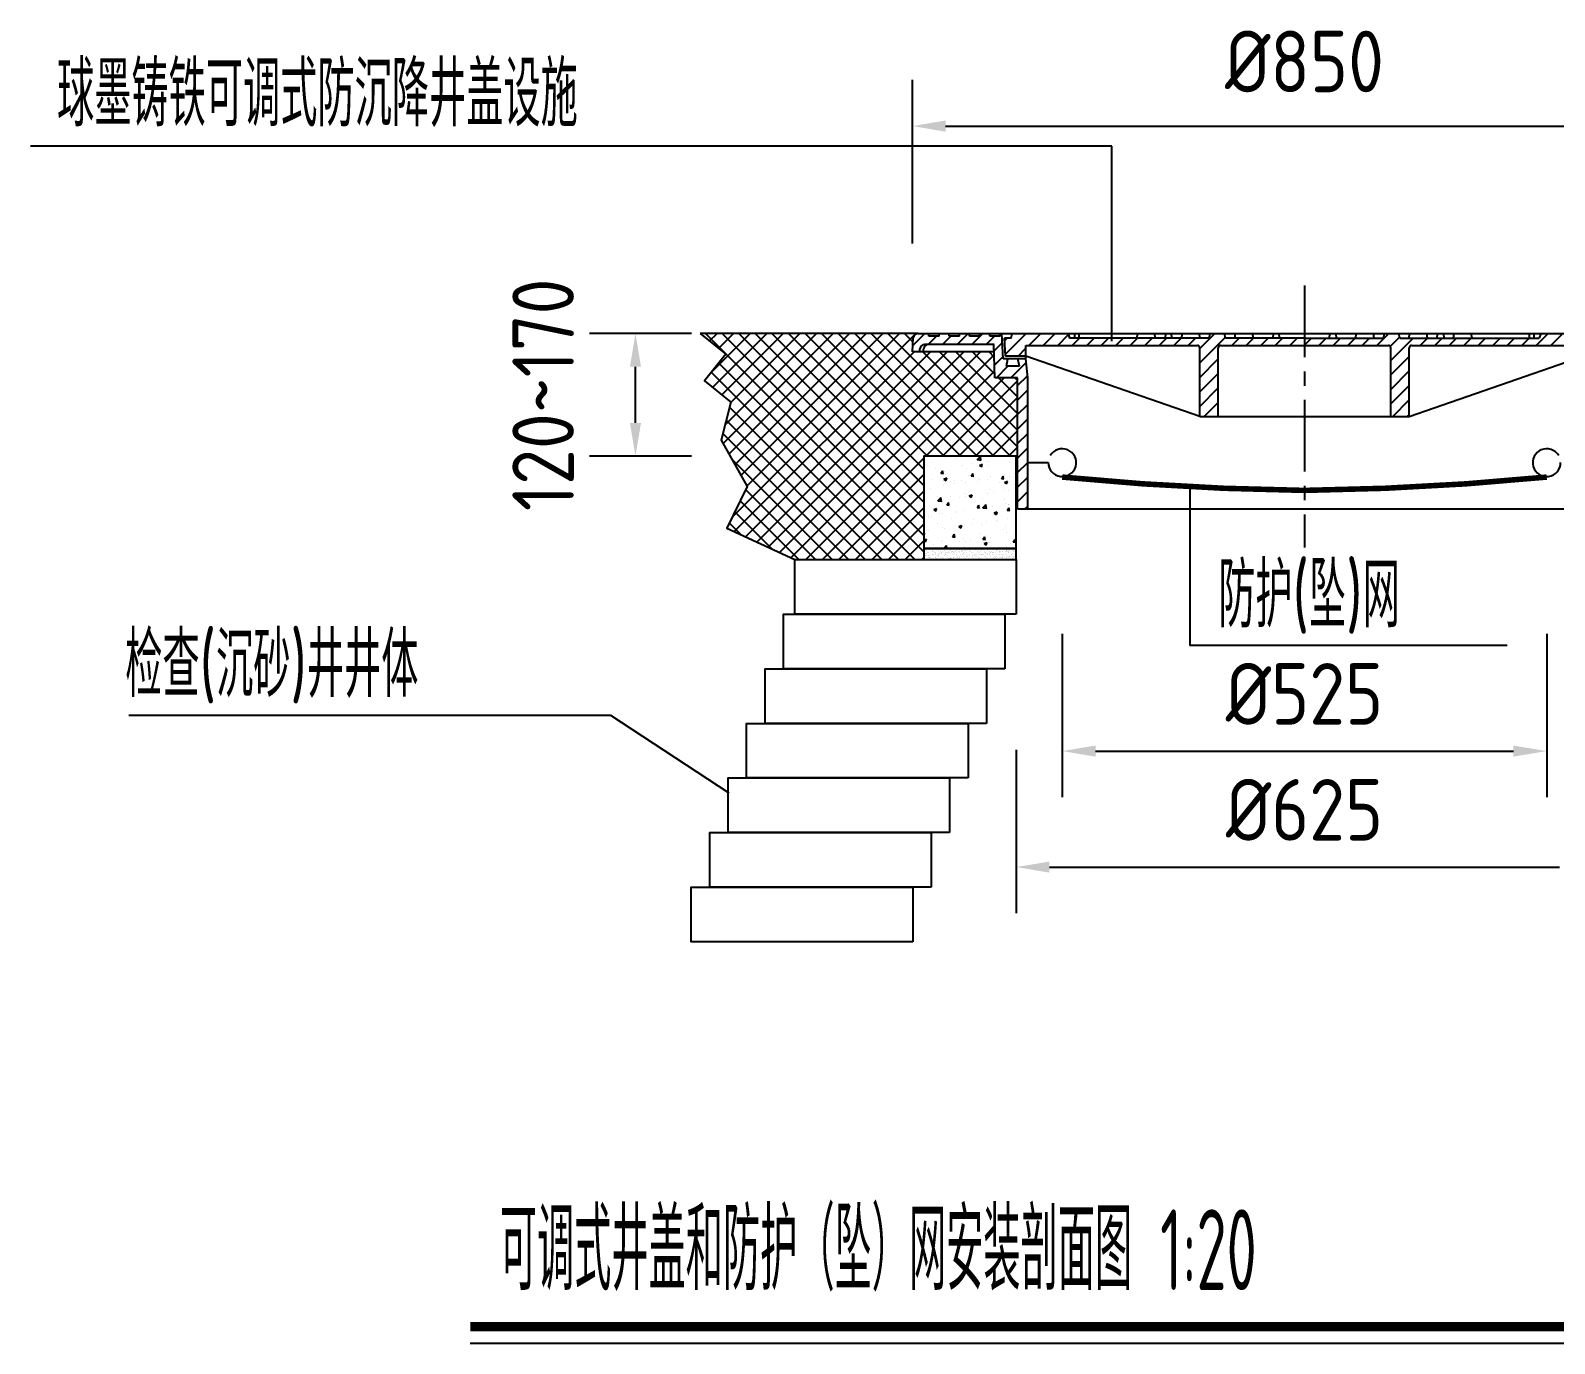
# Model space of a CAD drawing. Header units: millimetres. Extents: x 53009415 to 54059915, y 20499171 to 20796171.
# Drawn here: x 53460144 to 53497863, y 20616428 to 20648910 of the extents above; entities that cross this region are included whole.
import ezdxf

# ---------------------------------------------------------------- set-up
doc = ezdxf.new("R2010")
doc.units = ezdxf.units.MM
doc.header["$LTSCALE"] = 1000
doc.linetypes.add('CENTER', pattern=[2, 1.25, -0.25, 0.25, -0.25])
for name, color, linetype in [('0000-填充', 187, 'Continuous'), ('0000-绘图辅助线', 8, 'CENTER'), ('0000-部件-井体部分', 7, 'Continuous'), ('0000-部件-井盖设施', 2, 'Continuous'), ('0000-部件名称', 7, 'Continuous'), ('0000-部件字体标注', 3, 'Continuous'), ('0000-部件线性标注', 2, 'Continuous'), ('0000-防护网部分', 44, 'Continuous'), ('0000-阴影', 8, 'Continuous'), ('000ZSL-小树', 84, 'Continuous'), ('TWT_TEXT', 7, 'Continuous')]:
    doc.layers.add(name, color=color, linetype=linetype)
doc.styles.add('_TWT_DIM', font='gbenor', dxfattribs={"bigfont": 'gbcbig'})

# ---------------------------------------------------------------- blocks, each defined once
blk = doc.blocks.new('*X85')
at = {"layer": '0000-阴影'}
for p, q in [((96767.94, 21766.37), (96769.22, 21767.65)), ((96768.35, 21758.92), (96779.58, 21770.15)), ((96780.94, 21763.65), (96787.44, 21770.15)), ((96788.79, 21763.65), (96795.29, 21770.15)), ((96796.65, 21763.65), (96802.54, 21769.54)), ((96804.51, 21763.65), (96808.51, 21767.65)), ((96812.37, 21763.65), (96816.37, 21767.65)), ((96820.23, 21763.65), (96824.23, 21767.65)), ((96828.08, 21763.65), (96832.08, 21767.65)), ((96835.94, 21763.65), (96839.94, 21767.65)), ((96843.8, 21763.65), (96847.8, 21767.65)), ((96851.66, 21763.65), (96855.66, 21767.65)), ((96859.51, 21763.65), (96863.51, 21767.65)), ((96867.37, 21763.65), (96871.37, 21767.65)), ((96873.62, 21762.05), (96881.73, 21770.15)), ((96873.62, 21754.19), (96887.46, 21768.03)), ((96890.95, 21763.65), (96894.95, 21767.65)), ((96898.8, 21763.65), (96902.8, 21767.65)), ((96906.66, 21763.65), (96910.66, 21767.65)), ((96914.52, 21763.65), (96918.52, 21767.65)), ((96922.38, 21763.65), (96926.38, 21767.65)), ((96930.23, 21763.65), (96930.37, 21763.79)), ((96775.19, 21757.9), (96779.37, 21762.09)), ((96873.62, 21746.33), (96883.62, 21756.33)), ((96873.62, 21738.47), (96883.62, 21748.47)), ((96873.62, 21730.62), (96883.62, 21740.62)), ((96876.02, 21725.15), (96883.62, 21732.76))]:
    blk.add_line(p, q, dxfattribs=at)
blk = doc.blocks.new('*X86')
at = {"layer": '0000-阴影'}
for p, q in [((96930.37, 21763.79), (96934.23, 21767.65)), ((96938.09, 21763.65), (96942.09, 21767.65)), ((96945.95, 21763.65), (96949.95, 21767.65)), ((96953.81, 21763.65), (96957.81, 21767.65)), ((96961.66, 21763.65), (96965.66, 21767.65)), ((96969.52, 21763.65), (96976.02, 21770.15)), ((96976.87, 21763.15), (96981.86, 21768.14)), ((96977.12, 21755.54), (96989.24, 21767.65)), ((96993.1, 21763.65), (96997.1, 21767.65)), ((97000.95, 21763.65), (97004.95, 21767.65)), ((97008.81, 21763.65), (97012.81, 21767.65)), ((97016.67, 21763.65), (97020.67, 21767.65)), ((97024.53, 21763.65), (97028.53, 21767.65)), ((97032.38, 21763.65), (97036.38, 21767.65)), ((97040.24, 21763.65), (97044.24, 21767.65)), ((97048.1, 21763.65), (97052.1, 21767.65)), ((97055.96, 21763.65), (97062.46, 21770.15)), ((97063.82, 21763.65), (97070.32, 21770.15)), ((97071.67, 21763.65), (97078.17, 21770.15)), ((97079.53, 21763.65), (97086.03, 21770.15)), ((97081.64, 21757.9), (97091.39, 21767.65)), ((96977.12, 21747.68), (96987.12, 21757.68)), ((97089.5, 21757.9), (97092.51, 21760.92)), ((96977.12, 21739.82), (96987.12, 21749.82)), ((96977.12, 21731.97), (96987.12, 21741.97)), ((96978.17, 21725.15), (96987.12, 21734.11)), ((96986.03, 21725.15), (96987.12, 21726.25))]:
    blk.add_line(p, q, dxfattribs=at)
blk = doc.blocks.new('*X89')
at = {"layer": '0000-阴影'}
for p, q in [((96718.11, 21763.69), (96724.58, 21770.15)), ((96726.43, 21764.15), (96730.93, 21768.65)), ((96732.37, 21770.09), (96732.43, 21770.15)), ((96734.29, 21764.15), (96738.79, 21768.65)), ((96742.15, 21764.15), (96748.15, 21770.15)), ((96750.01, 21764.15), (96756.01, 21770.15)), ((96757.86, 21764.15), (96762.36, 21768.65)), ((96762.11, 21760.54), (96766.61, 21765.04)), ((96762.38, 21752.95), (96766.97, 21757.54)), ((96763.44, 21746.15), (96769.69, 21752.4)), ((96771.29, 21746.15), (96779.57, 21754.42)), ((96774.87, 21741.87), (96780.27, 21747.27)), ((96774.87, 21734.02), (96780.37, 21739.52)), ((96774.87, 21726.16), (96780.37, 21731.66)), ((96774.87, 21718.3), (96780.37, 21723.8)), ((96774.87, 21710.44), (96780.37, 21715.94)), ((96774.87, 21702.59), (96780.37, 21708.09)), ((96774.87, 21694.73), (96780.37, 21700.23)), ((96774.87, 21686.87), (96780.37, 21692.37)), ((96774.87, 21679.01), (96780.37, 21684.51)), ((96778.87, 21675.15), (96780.37, 21676.65))]:
    blk.add_line(p, q, dxfattribs=at)
blk = doc.blocks.new('*X90')
at = {"layer": '0000-填充', "color": 30}
for p, q in [((96602.97, 21770.1), (96603.02, 21770.15)), ((96724.12, 21651.77), (96605.83, 21770.15)), ((96607.95, 21766.1), (96612, 21770.15)), ((96608.94, 21749.14), (96629.97, 21770.15)), ((96609.63, 21740.85), (96638.95, 21770.15)), ((96612.93, 21762.1), (96620.99, 21770.15)), ((96614.62, 21736.86), (96647.94, 21770.15)), ((96724.12, 21660.75), (96614.81, 21770.15)), ((96615.27, 21710.58), (96674.89, 21770.15)), ((96616.34, 21720.63), (96665.91, 21770.15)), ((96618.47, 21704.8), (96683.87, 21770.15)), ((96619.37, 21732.63), (96656.92, 21770.15)), ((96620.39, 21670.81), (96719.81, 21770.15)), ((96621.68, 21699.03), (96692.86, 21770.15)), ((96724.12, 21669.73), (96623.78, 21770.15)), ((96624.88, 21693.26), (96701.84, 21770.15)), ((96628.09, 21687.48), (96710.82, 21770.15)), ((96724.12, 21678.72), (96632.76, 21770.15)), ((96724.12, 21687.7), (96641.74, 21770.15)), ((96724.12, 21696.69), (96650.71, 21770.15)), ((96726.13, 21703.66), (96659.69, 21770.15)), ((96735.11, 21703.66), (96668.67, 21770.15)), ((96744.09, 21703.66), (96677.64, 21770.15)), ((96753.06, 21703.66), (96686.62, 21770.15)), ((96762.04, 21703.66), (96695.6, 21770.15)), ((96771.02, 21703.66), (96704.57, 21770.15)), ((96718.23, 21765.47), (96713.55, 21770.15)), ((96621.36, 21662.8), (96718.78, 21760.15)), ((96627.5, 21659.96), (96727.77, 21760.15)), ((96633.64, 21657.12), (96736.75, 21760.15)), ((96639.79, 21654.29), (96745.74, 21760.15)), ((96645.93, 21651.45), (96754.72, 21760.15)), ((96652.07, 21648.61), (96762.18, 21758.63)), ((96774.87, 21708.78), (96723.54, 21760.15)), ((96774.87, 21717.77), (96732.52, 21760.15)), ((96774.87, 21726.75), (96741.5, 21760.15)), ((96762.56, 21748.06), (96750.47, 21760.15)), ((96762.22, 21757.38), (96759.45, 21760.15)), ((96710.28, 21647.66), (96608.91, 21749.1)), ((96719.25, 21647.66), (96612.91, 21754.08)), ((96660.11, 21647.66), (96762.49, 21749.96)), ((96725.13, 21703.66), (96767.66, 21746.15)), ((96734.12, 21703.66), (96774.87, 21744.39)), ((96774.87, 21735.73), (96764.46, 21746.15)), ((96774.87, 21744.72), (96773.44, 21746.15)), ((96701.3, 21647.66), (96618.77, 21730.25)), ((96743.1, 21703.66), (96774.87, 21735.41)), ((96692.32, 21647.66), (96616.96, 21723.08)), ((96752.08, 21703.66), (96774.87, 21726.43)), ((96683.34, 21647.66), (96615.15, 21715.9)), ((96761.07, 21703.66), (96774.87, 21717.45)), ((96770.05, 21703.66), (96774.87, 21708.48)), ((96674.37, 21647.66), (96619.98, 21702.09)), ((96669.09, 21647.66), (96724.12, 21702.65)), ((96678.07, 21647.66), (96724.12, 21693.67)), ((96665.39, 21647.66), (96627.5, 21685.58)), ((96687.06, 21647.66), (96724.12, 21684.7)), ((96641.7, 21653.4), (96621.66, 21673.45)), ((96656.41, 21647.66), (96624.58, 21679.52)), ((96696.04, 21647.66), (96724.12, 21675.72)), ((96625.02, 21661.11), (96618.74, 21667.39)), ((96705.02, 21647.66), (96724.12, 21666.74)), ((96714.01, 21647.66), (96724.12, 21657.77)), ((96722.99, 21647.66), (96724.12, 21648.79))]:
    blk.add_line(p, q, dxfattribs=at)
blk = doc.blocks.new('*X93')
at = {"layer": '0000-填充'}
for p, q in [((96724.12, 21701.56), (96724.12, 21701.56)), ((96724.12, 21701.56), (96724.12, 21701.56)), ((96724.12, 21701.1), (96724.12, 21701.1)), ((96724.12, 21701.1), (96724.12, 21701.1)), ((96724.12, 21701.1), (96724.12, 21701.1)), ((96724.12, 21700.84), (96724.12, 21700.84)), ((96724.12, 21698.56), (96724.12, 21698.56)), ((96724.38, 21703.66), (96724.38, 21703.66)), ((96724.38, 21703.66), (96724.38, 21703.66)), ((96726.86, 21703.66), (96726.86, 21703.66)), ((96726.86, 21703.66), (96726.86, 21703.66)), ((96728.37, 21700.01), (96728.37, 21700.01)), ((96731.5, 21703.66), (96731.5, 21703.66)), ((96731.5, 21703.66), (96731.5, 21703.66)), ((96731.5, 21703.66), (96731.5, 21703.66)), ((96735.57, 21702.94), (96735.57, 21702.94)), ((96736.5, 21703.66), (96736.5, 21703.66)), ((96740.21, 21703.66), (96740.21, 21703.66)), ((96740.21, 21703.66), (96740.21, 21703.66)), ((96740.88, 21703.66), (96740.88, 21703.66)), ((96741.7, 21702.3), (96741.7, 21702.3)), ((96742.9, 21703.66), (96742.9, 21703.66)), ((96742.9, 21703.66), (96742.9, 21703.66)), ((96742.9, 21703.66), (96742.9, 21703.66)), ((96744.79, 21698.83), (96744.79, 21698.83)), ((96746.14, 21703.66), (96746.14, 21703.66)), ((96746.7, 21703.66), (96746.7, 21703.66)), ((96747.19, 21697.07), (96747.19, 21697.07)), ((96750.56, 21699.58), (96750.56, 21699.58)), ((96752.95, 21701.79), (96754.99, 21701.47)), ((96752.99, 21701.71), (96754.77, 21703.57)), ((96754.19, 21698.61), (96755.32, 21697.84)), ((96754.21, 21698.66), (96755.81, 21699.28)), ((96754.29, 21703.66), (96754.29, 21703.66)), ((96754.29, 21703.66), (96754.29, 21703.66)), ((96754.29, 21703.66), (96754.29, 21703.66)), ((96754.98, 21701.39), (96754.72, 21703.56)), ((96755.32, 21697.84), (96755.78, 21699.22)), ((96756.04, 21703.66), (96756.04, 21703.66)), ((96756.04, 21703.66), (96756.04, 21703.66)), ((96756.04, 21703.66), (96756.04, 21703.66)), ((96758.96, 21698.71), (96758.96, 21698.71)), ((96759.25, 21700.73), (96759.25, 21700.73)), ((96765.41, 21703.66), (96765.41, 21703.66)), ((96765.41, 21703.66), (96765.41, 21703.66)), ((96765.68, 21703.66), (96765.68, 21703.66)), ((96765.68, 21703.66), (96765.68, 21703.66)), ((96765.68, 21703.66), (96765.68, 21703.66)), ((96770.54, 21700.19), (96770.54, 21700.19)), ((96771.87, 21703.66), (96771.87, 21703.66)), ((96771.87, 21703.66), (96771.87, 21703.66)), ((96771.87, 21703.66), (96771.87, 21703.66)), ((96773.73, 21702.63), (96773.73, 21702.63)), ((96774.12, 21702.94), (96774.12, 21702.94)), ((96724.12, 21696.1), (96724.12, 21696.1)), ((96724.12, 21695.25), (96724.12, 21695.25)), ((96724.12, 21694.17), (96724.12, 21694.17)), ((96724.12, 21693.84), (96724.12, 21693.84)), ((96724.12, 21689.39), (96724.12, 21689.39)), ((96724.12, 21689.39), (96724.12, 21689.39)), ((96724.12, 21689.39), (96724.12, 21689.39)), ((96728.4, 21691.12), (96728.4, 21691.12)), ((96730.32, 21696.92), (96730.32, 21696.92)), ((96733.34, 21694.45), (96734.45, 21695.76)), ((96733.34, 21694.44), (96734.71, 21694.32)), ((96734.5, 21694.28), (96734.23, 21695.72)), ((96734.98, 21691.24), (96736.12, 21690.47)), ((96735, 21691.29), (96736.6, 21691.9)), ((96735.29, 21695.33), (96735.29, 21695.33)), ((96735.85, 21693.63), (96735.85, 21693.63)), ((96736.11, 21690.47), (96736.58, 21691.85)), ((96738.78, 21689.81), (96738.78, 21689.81)), ((96740.71, 21690.54), (96740.71, 21690.54)), ((96744.54, 21690.57), (96744.54, 21690.57)), ((96746.91, 21689.46), (96746.91, 21689.46)), ((96748.06, 21693.11), (96748.06, 21693.11)), ((96749.74, 21693.01), (96750.84, 21694.32)), ((96749.74, 21693.01), (96751.11, 21692.89)), ((96750.9, 21692.85), (96750.63, 21694.28)), ((96752.91, 21690.02), (96752.91, 21690.02)), ((96753.24, 21691.71), (96753.24, 21691.71)), ((96754.11, 21690.92), (96754.11, 21690.92)), ((96758.68, 21691.1), (96758.68, 21691.1)), ((96760.26, 21692.6), (96760.26, 21692.6)), ((96765.11, 21689.51), (96765.11, 21689.51)), ((96766.14, 21691.58), (96767.24, 21692.89)), ((96766.14, 21691.57), (96767.5, 21691.45)), ((96767.29, 21691.41), (96767.03, 21692.85)), ((96767.45, 21693.21), (96767.45, 21693.21)), ((96767.72, 21693.62), (96767.72, 21693.62)), ((96767.83, 21689.41), (96768.97, 21688.64)), ((96767.86, 21689.46), (96769.46, 21690.07)), ((96768.97, 21688.64), (96769.43, 21690.02)), ((96770.26, 21692.59), (96770.26, 21692.59)), ((96772.46, 21692.08), (96772.46, 21692.08)), ((96773.48, 21694.38), (96773.48, 21694.38)), ((96774.12, 21695.55), (96774.12, 21695.55)), ((96774.12, 21694.46), (96774.12, 21694.46)), ((96774.12, 21694.46), (96774.12, 21694.46)), ((96774.12, 21691.02), (96774.12, 21691.02)), ((96774.12, 21691.02), (96774.12, 21691.02)), ((96724.12, 21687.88), (96724.12, 21687.88)), ((96724.12, 21687.11), (96724.12, 21687.11)), ((96724.12, 21686.77), (96724.12, 21686.77)), ((96724.12, 21686.58), (96724.12, 21686.58)), ((96724.12, 21686.58), (96724.12, 21686.58)), ((96724.12, 21683.46), (96724.12, 21683.46)), ((96724.12, 21680.67), (96724.12, 21680.67)), ((96724.3, 21687.9), (96724.3, 21687.9)), ((96727.45, 21686.34), (96727.45, 21686.34)), ((96731.27, 21682.03), (96731.27, 21682.03)), ((96731.62, 21679.45), (96733.4, 21681.3)), ((96732.77, 21680.79), (96732.77, 21680.79)), ((96732.96, 21681.3), (96732.96, 21681.3)), ((96733.61, 21679.12), (96733.36, 21681.3)), ((96735.01, 21687.72), (96735.01, 21687.72)), ((96738.53, 21681.55), (96738.53, 21681.55)), ((96740.78, 21688.63), (96740.78, 21688.63)), ((96743.47, 21681.52), (96743.47, 21681.52)), ((96746.29, 21683.58), (96746.29, 21683.58)), ((96746.64, 21681.85), (96746.64, 21681.85)), ((96747.23, 21682.7), (96747.23, 21682.7)), ((96748.62, 21682.03), (96749.76, 21681.27)), ((96748.65, 21682.09), (96750.25, 21682.7)), ((96749.76, 21681.27), (96750.22, 21682.65)), ((96755.78, 21680.94), (96755.78, 21680.94)), ((96758.41, 21683.49), (96758.41, 21683.49)), ((96759.62, 21685.87), (96759.62, 21685.87)), ((96761.7, 21684.6), (96761.7, 21684.6)), ((96767.47, 21685.36), (96767.47, 21685.36)), ((96769.98, 21684.98), (96769.98, 21684.98)), ((96772.95, 21688.16), (96772.95, 21688.16)), ((96774.12, 21688.15), (96774.12, 21688.15)), ((96774.12, 21687.09), (96774.12, 21687.09)), ((96774.12, 21686.24), (96774.12, 21686.24)), ((96774.12, 21686.24), (96774.12, 21686.24)), ((96774.12, 21683.77), (96774.12, 21683.77)), ((96774.12, 21680.75), (96774.12, 21680.75)), ((96724.12, 21679.65), (96724.12, 21679.65)), ((96724.12, 21679.65), (96724.12, 21679.65)), ((96724.12, 21679.37), (96724.12, 21679.37)), ((96724.12, 21679.33), (96724.12, 21679.33)), ((96724.12, 21679.33), (96724.12, 21679.33)), ((96724.12, 21679.33), (96724.12, 21679.33)), ((96724.12, 21678.33), (96724.12, 21678.33)), ((96724.12, 21678.23), (96724.12, 21678.23)), ((96724.12, 21674.89), (96724.12, 21674.89)), ((96724.12, 21674.89), (96724.12, 21674.89)), ((96724.12, 21672.67), (96724.12, 21672.67)), ((96729.42, 21674.66), (96730.55, 21673.89)), ((96729.44, 21674.71), (96731.04, 21675.33)), ((96730.55, 21673.89), (96731.02, 21675.27)), ((96731.59, 21679.52), (96733.62, 21679.2)), ((96732.51, 21672.53), (96732.51, 21672.53)), ((96734.45, 21672.51), (96734.45, 21672.51)), ((96734.73, 21680.12), (96734.73, 21680.12)), ((96736.51, 21677.25), (96737.88, 21677.13)), ((96736.52, 21677.25), (96737.62, 21678.56)), ((96737.67, 21677.09), (96737.41, 21678.52)), ((96741.21, 21673.68), (96741.21, 21673.68)), ((96741.72, 21673.27), (96741.72, 21673.27)), ((96746.36, 21674.24), (96746.36, 21674.24)), ((96752.91, 21675.82), (96754.01, 21677.13)), ((96752.91, 21675.81), (96754.28, 21675.69)), ((96754.07, 21675.65), (96753.8, 21677.09)), ((96755.05, 21675.56), (96755.05, 21675.56)), ((96755.69, 21675.59), (96755.69, 21675.59)), ((96755.99, 21675.73), (96758.02, 21675.42)), ((96756.02, 21675.66), (96757.8, 21677.52)), ((96758.01, 21675.34), (96757.75, 21677.51)), ((96758.13, 21675.88), (96758.13, 21675.88)), ((96761.45, 21676.34), (96761.45, 21676.34)), ((96762.27, 21672.83), (96763.41, 21672.06)), ((96762.29, 21672.88), (96763.89, 21673.5)), ((96763.4, 21672.06), (96763.87, 21673.44)), ((96767.98, 21680.42), (96767.98, 21680.42)), ((96768.38, 21677.85), (96768.38, 21677.85)), ((96769.31, 21674.38), (96770.41, 21675.7)), ((96769.31, 21674.38), (96770.67, 21674.26)), ((96769.71, 21677.37), (96769.71, 21677.37)), ((96770.15, 21677.49), (96770.15, 21677.49)), ((96770.46, 21674.22), (96770.2, 21675.65)), ((96774.12, 21678.01), (96774.12, 21678.01)), ((96774.12, 21673.36), (96774.12, 21673.36)), ((96724.12, 21672.07), (96724.12, 21672.07)), ((96724.12, 21672.07), (96724.12, 21672.07)), ((96724.12, 21672.07), (96724.12, 21672.07)), ((96724.12, 21671.98), (96724.12, 21671.98)), ((96724.12, 21671.63), (96724.12, 21671.63)), ((96724.12, 21671.43), (96724.12, 21671.43)), ((96724.12, 21671.43), (96724.12, 21671.43)), ((96724.12, 21664.81), (96724.12, 21664.81)), ((96724.12, 21664.81), (96724.12, 21664.81)), ((96724.12, 21664.58), (96724.12, 21664.58)), ((96726.75, 21671.78), (96726.75, 21671.78)), ((96726.85, 21670.33), (96726.85, 21670.33)), ((96728.3, 21671.06), (96728.3, 21671.06)), ((96731.71, 21667.24), (96731.71, 21667.24)), ((96734.18, 21664.9), (96734.18, 21664.9)), ((96735.2, 21664.66), (96735.2, 21664.66)), ((96739.06, 21669.81), (96739.06, 21669.81)), ((96743.06, 21665.46), (96744.2, 21664.69)), ((96743.09, 21665.51), (96744.69, 21666.12)), ((96743.91, 21666.72), (96743.91, 21666.72)), ((96744.2, 21664.69), (96744.66, 21666.07)), ((96746.08, 21666.63), (96746.08, 21666.63)), ((96749.68, 21666.57), (96749.68, 21666.57)), ((96751.26, 21669.3), (96751.26, 21669.3)), ((96755.44, 21667.33), (96755.44, 21667.33)), ((96756.11, 21666.2), (96756.11, 21666.2)), ((96757.85, 21668.27), (96757.85, 21668.27)), ((96763.46, 21668.78), (96763.46, 21668.78)), ((96764.14, 21668.47), (96764.14, 21668.47)), ((96767.47, 21664.18), (96767.47, 21664.18)), ((96768.32, 21665.69), (96768.32, 21665.69)), ((96769.43, 21669.76), (96769.43, 21669.76)), ((96774.12, 21669.79), (96774.12, 21669.79)), ((96774.12, 21665.96), (96774.12, 21665.96)), ((96724.12, 21663.21), (96724.12, 21663.21)), ((96724.12, 21663.21), (96724.12, 21663.21)), ((96724.12, 21663.21), (96724.12, 21663.21)), ((96724.12, 21662.48), (96724.39, 21662.8)), ((96724.12, 21661.41), (96724.66, 21661.37)), ((96724.12, 21660.38), (96724.12, 21660.38)), ((96724.12, 21660.38), (96724.12, 21660.38)), ((96724.12, 21660.38), (96724.12, 21660.38)), ((96724.12, 21658.23), (96725.48, 21658.75)), ((96724.12, 21657.9), (96724.99, 21657.32)), ((96724.12, 21657.55), (96724.12, 21657.55)), ((96724.12, 21657.55), (96724.12, 21657.55)), ((96724.12, 21657.55), (96724.12, 21657.55)), ((96724.12, 21657.18), (96724.12, 21657.18)), ((96724.45, 21661.33), (96724.18, 21662.76)), ((96724.99, 21657.32), (96725.45, 21658.7)), ((96726.5, 21663.52), (96726.5, 21663.52)), ((96727.38, 21657.39), (96727.38, 21657.39)), ((96733.9, 21657.29), (96733.9, 21657.29)), ((96734.47, 21658.21), (96734.47, 21658.21)), ((96739.69, 21660.06), (96740.79, 21661.37)), ((96739.69, 21660.05), (96741.05, 21659.93)), ((96740.84, 21659.89), (96740.58, 21661.33)), ((96740.71, 21659.68), (96740.71, 21659.68)), ((96743.54, 21657.54), (96743.54, 21657.54)), ((96745.8, 21659.02), (96745.8, 21659.02)), ((96746.78, 21657.63), (96746.78, 21657.63)), ((96749.31, 21658.3), (96749.31, 21658.3)), ((96754.14, 21661.89), (96754.14, 21661.89)), ((96756.08, 21658.62), (96757.19, 21659.93)), ((96756.08, 21658.62), (96757.45, 21658.5)), ((96756.71, 21656.25), (96757.84, 21655.48)), ((96756.73, 21656.31), (96758.33, 21656.92)), ((96757.24, 21658.46), (96756.97, 21659.89)), ((96757.57, 21660.66), (96757.57, 21660.66)), ((96757.84, 21655.49), (96758.31, 21656.87)), ((96758, 21659.44), (96758, 21659.44)), ((96758.98, 21657.12), (96758.98, 21657.12)), ((96759.64, 21656.84), (96759.64, 21656.84)), ((96769.05, 21662.07), (96769.05, 21662.07)), ((96771.18, 21656.6), (96771.18, 21656.6)), ((96772.48, 21661.35), (96772.48, 21661.35)), ((96772.48, 21657.19), (96773.58, 21658.5)), ((96772.48, 21657.18), (96773.85, 21657.06)), ((96772.97, 21659.13), (96772.97, 21659.13)), ((96773.64, 21657.02), (96773.37, 21658.46)), ((96774.12, 21661.99), (96774.12, 21661.99)), ((96774.12, 21658.56), (96774.12, 21658.56)), ((96774.12, 21658.08), (96774.12, 21658.08)), ((96724.12, 21655.09), (96724.12, 21655.09)), ((96724.12, 21654.98), (96724.12, 21654.98)), ((96724.12, 21654.74), (96724.12, 21654.74)), ((96725.86, 21653.66), (96725.86, 21653.66)), ((96729.07, 21655.63), (96729.07, 21655.63)), ((96729.17, 21653.66), (96729.17, 21653.66)), ((96731.46, 21653.66), (96731.46, 21653.66)), ((96731.46, 21653.66), (96731.46, 21653.66)), ((96734.32, 21653.66), (96734.32, 21653.66)), ((96734.91, 21653.66), (96736.43, 21655.25)), ((96736.57, 21653.66), (96736.39, 21655.24)), ((96738.81, 21653.66), (96738.81, 21653.66)), ((96738.81, 21653.66), (96738.81, 21653.66)), ((96740.5, 21653.66), (96740.5, 21653.66)), ((96741.99, 21653.66), (96741.99, 21653.66)), ((96746.22, 21654.64), (96746.22, 21654.64)), ((96747.29, 21653.66), (96747.29, 21653.66)), ((96748.45, 21653.66), (96748.45, 21653.66)), ((96748.45, 21653.66), (96748.45, 21653.66)), ((96748.45, 21653.66), (96748.45, 21653.66)), ((96749.84, 21653.66), (96749.84, 21653.66)), ((96751.92, 21653.66), (96751.92, 21653.66)), ((96757.23, 21653.66), (96757.23, 21653.66)), ((96758.09, 21653.66), (96758.09, 21653.66)), ((96758.12, 21653.66), (96758.12, 21653.66)), ((96760.53, 21653.66), (96760.53, 21653.66)), ((96762.94, 21653.66), (96762.94, 21653.66)), ((96763.12, 21653.66), (96763.12, 21653.66)), ((96767.73, 21653.66), (96767.73, 21653.66)), ((96768.78, 21654.46), (96768.78, 21654.46)), ((96769.52, 21653.66), (96769.52, 21653.66)), ((96773.96, 21653.66), (96773.96, 21653.66)), ((96774.12, 21654.38), (96774.12, 21654.38))]:
    blk.add_line(p, q, dxfattribs=at)
blk = doc.blocks.new('*X94')
at = {"layer": '0000-填充'}
for p, q in [((96724.12, 21653), (96724.12, 21653)), ((96724.12, 21653), (96724.12, 21653)), ((96724.12, 21653), (96724.12, 21653)), ((96724.12, 21652.84), (96724.12, 21652.84)), ((96724.12, 21652.84), (96724.12, 21652.84)), ((96724.12, 21652.84), (96724.12, 21652.84)), ((96724.12, 21652.08), (96724.12, 21652.08)), ((96724.12, 21652.08), (96724.12, 21652.08)), ((96724.12, 21652.08), (96724.12, 21652.08)), ((96724.12, 21651.61), (96724.12, 21651.61)), ((96724.12, 21650.32), (96724.12, 21650.32)), ((96724.12, 21650.32), (96724.12, 21650.32)), ((96724.12, 21650.32), (96724.12, 21650.32)), ((96724.12, 21649.71), (96724.12, 21649.71)), ((96724.12, 21649.71), (96724.12, 21649.71)), ((96724.12, 21649.1), (96724.12, 21649.1)), ((96724.12, 21647.79), (96724.12, 21647.79)), ((96724.12, 21647.79), (96724.12, 21647.79)), ((96724.33, 21647.66), (96724.33, 21647.66)), ((96724.52, 21653.05), (96724.52, 21653.05)), ((96724.99, 21649.82), (96724.99, 21649.82)), ((96725.05, 21652.32), (96725.05, 21652.32)), ((96725.13, 21649.87), (96725.13, 21649.87)), ((96725.17, 21651.12), (96725.17, 21651.12)), ((96725.37, 21652.05), (96725.37, 21652.05)), ((96725.43, 21650.88), (96725.43, 21650.88)), ((96725.51, 21647.66), (96725.51, 21647.66)), ((96725.51, 21647.66), (96725.51, 21647.66)), ((96725.59, 21653.19), (96725.59, 21653.19)), ((96725.69, 21649.92), (96725.69, 21649.92)), ((96725.94, 21651.69), (96725.94, 21651.69)), ((96726.4, 21648.87), (96726.4, 21648.87)), ((96726.56, 21649.84), (96726.56, 21649.84)), ((96726.76, 21650.06), (96726.76, 21650.06)), ((96726.79, 21653.66), (96726.79, 21653.66)), ((96726.81, 21653.66), (96726.81, 21653.66)), ((96726.81, 21653.66), (96726.81, 21653.66)), ((96726.81, 21653.66), (96726.81, 21653.66)), ((96726.87, 21651.21), (96726.87, 21651.21)), ((96726.95, 21648.77), (96726.95, 21648.77)), ((96726.97, 21648.51), (96726.97, 21648.51)), ((96727.36, 21653.42), (96727.36, 21653.42)), ((96727.43, 21653.66), (96727.43, 21653.66)), ((96727.43, 21653.66), (96727.43, 21653.66)), ((96727.69, 21653.42), (96727.69, 21653.42)), ((96727.86, 21648.65), (96727.86, 21648.65)), ((96727.9, 21650.44), (96727.9, 21650.44)), ((96728.06, 21653.52), (96728.06, 21653.52)), ((96728.12, 21648.41), (96728.12, 21648.41)), ((96728.3, 21647.66), (96728.3, 21647.66)), ((96728.53, 21650.29), (96728.53, 21650.29)), ((96728.54, 21652.49), (96728.54, 21652.49)), ((96728.62, 21650.05), (96728.62, 21650.05)), ((96728.78, 21647.66), (96728.78, 21647.66)), ((96728.94, 21647.66), (96728.94, 21647.66)), ((96728.98, 21652.24), (96728.98, 21652.24)), ((96729.13, 21653.66), (96729.13, 21653.66)), ((96729.15, 21653.66), (96729.15, 21653.66)), ((96729.23, 21650.38), (96729.23, 21650.38)), ((96729.25, 21651.99), (96729.25, 21651.99)), ((96729.33, 21652.06), (96729.33, 21652.06)), ((96729.9, 21651.69), (96729.9, 21651.69)), ((96730.06, 21653.66), (96730.06, 21653.66)), ((96730.06, 21653.66), (96730.06, 21653.66)), ((96730.17, 21648.73), (96730.17, 21648.73)), ((96730.18, 21651.25), (96730.18, 21651.25)), ((96730.3, 21650.52), (96730.3, 21650.52)), ((96730.38, 21650.95), (96730.38, 21650.95)), ((96730.45, 21648.81), (96730.45, 21648.81)), ((96730.78, 21653.66), (96730.78, 21653.66)), ((96730.78, 21653.66), (96730.78, 21653.66)), ((96730.78, 21653.66), (96730.78, 21653.66)), ((96731.02, 21648.45), (96731.02, 21648.45)), ((96731.68, 21649.77), (96731.68, 21649.77)), ((96731.86, 21650.44), (96731.86, 21650.44)), ((96731.91, 21650.06), (96731.91, 21650.06)), ((96731.93, 21652.58), (96731.93, 21652.58)), ((96731.94, 21649.53), (96731.94, 21649.53)), ((96732.05, 21647.66), (96732.05, 21647.66)), ((96732.05, 21647.66), (96732.05, 21647.66)), ((96732.05, 21647.66), (96732.05, 21647.66)), ((96732.07, 21650.75), (96732.07, 21650.75)), ((96732.26, 21647.66), (96732.26, 21647.66)), ((96732.47, 21653.66), (96732.47, 21653.66)), ((96732.47, 21653.66), (96732.47, 21653.66)), ((96732.47, 21653.66), (96732.47, 21653.66)), ((96732.77, 21650.85), (96732.77, 21650.85)), ((96732.8, 21653.35), (96732.8, 21653.35)), ((96733.07, 21653.11), (96733.07, 21653.11)), ((96733.07, 21648.49), (96733.07, 21648.49)), ((96733.28, 21652.06), (96733.28, 21652.06)), ((96733.53, 21647.66), (96733.53, 21647.66)), ((96733.53, 21647.66), (96733.53, 21647.66)), ((96733.53, 21647.66), (96733.53, 21647.66)), ((96733.58, 21651.35), (96733.58, 21651.35)), ((96733.66, 21648.9), (96733.66, 21648.9)), ((96733.7, 21647.68), (96733.7, 21647.68)), ((96733.84, 21650.99), (96733.84, 21650.99)), ((96733.85, 21651.7), (96733.85, 21651.7)), ((96734.2, 21652.07), (96734.2, 21652.07)), ((96734.41, 21648.82), (96734.41, 21648.82)), ((96734.74, 21653.66), (96734.74, 21653.66)), ((96734.74, 21653.66), (96734.74, 21653.66)), ((96734.74, 21653.66), (96734.74, 21653.66)), ((96734.77, 21647.82), (96734.77, 21647.82)), ((96734.98, 21648.46), (96734.98, 21648.46)), ((96735.15, 21652.54), (96735.15, 21652.54)), ((96735.23, 21650.1), (96735.23, 21650.1)), ((96735.32, 21647.66), (96735.32, 21647.66)), ((96735.32, 21647.66), (96735.32, 21647.66)), ((96735.49, 21650.88), (96735.49, 21650.88)), ((96735.6, 21651.22), (96735.6, 21651.22)), ((96735.76, 21650.64), (96735.76, 21650.64)), ((96735.81, 21650.45), (96735.81, 21650.45)), ((96736.23, 21647.66), (96736.23, 21647.66)), ((96736.3, 21651.31), (96736.3, 21651.31)), ((96736.54, 21648.06), (96736.54, 21648.06)), ((96736.6, 21653.66), (96736.6, 21653.66)), ((96736.89, 21649.6), (96736.89, 21649.6)), ((96736.96, 21648.92), (96736.96, 21648.92)), ((96736.97, 21651.44), (96736.97, 21651.44)), ((96737.24, 21652.07), (96737.24, 21652.07)), ((96737.24, 21648.15), (96737.24, 21648.15)), ((96737.38, 21651.45), (96737.38, 21651.45)), ((96737.5, 21653.66), (96737.5, 21653.66)), ((96737.5, 21653.66), (96737.5, 21653.66)), ((96737.81, 21651.71), (96737.81, 21651.71)), ((96737.93, 21653.26), (96737.93, 21653.26)), ((96738.19, 21648.42), (96738.19, 21648.42)), ((96738.31, 21648.29), (96738.31, 21648.29)), ((96738.36, 21648.83), (96738.36, 21648.83)), ((96738.45, 21648.18), (96738.45, 21648.18)), ((96738.59, 21647.66), (96738.59, 21647.66)), ((96738.59, 21647.66), (96738.59, 21647.66)), ((96738.59, 21647.66), (96738.59, 21647.66)), ((96738.63, 21650.2), (96738.63, 21650.2)), ((96738.64, 21652.72), (96738.64, 21652.72)), ((96738.71, 21653.66), (96738.71, 21653.66)), ((96738.71, 21653.66), (96738.71, 21653.66)), ((96738.71, 21653.66), (96738.71, 21653.66)), ((96738.71, 21647.75), (96738.71, 21647.75)), ((96738.93, 21648.46), (96738.93, 21648.46)), ((96739.01, 21647.66), (96739.01, 21647.66)), ((96739.14, 21651.69), (96739.14, 21651.69)), ((96739.22, 21652.08), (96739.22, 21652.08)), ((96739.49, 21651.84), (96739.49, 21651.84)), ((96739.77, 21650.46), (96739.77, 21650.46)), ((96739.84, 21651.78), (96739.84, 21651.78)), ((96739.87, 21653.66), (96739.87, 21653.66)), ((96739.87, 21653.66), (96739.87, 21653.66)), ((96740.07, 21648.52), (96740.07, 21648.52)), ((96740.19, 21651.4), (96740.19, 21651.4)), ((96740.2, 21647.66), (96740.2, 21647.66)), ((96740.27, 21648.95), (96740.27, 21648.95)), ((96740.62, 21650.8), (96740.62, 21650.8)), ((96740.77, 21648.61), (96740.77, 21648.61)), ((96740.91, 21651.92), (96740.91, 21651.92)), ((96741.19, 21652.08), (96741.19, 21652.08)), ((96741.76, 21651.72), (96741.76, 21651.72)), ((96741.85, 21648.75), (96741.85, 21648.75)), ((96741.86, 21647.66), (96741.86, 21647.66)), ((96741.86, 21647.66), (96741.86, 21647.66)), ((96741.91, 21649.61), (96741.91, 21649.61)), ((96741.93, 21652.73), (96741.93, 21652.73)), ((96742, 21647.77), (96742, 21647.77)), ((96742.01, 21650.29), (96742.01, 21650.29)), ((96742.18, 21649.37), (96742.18, 21649.37)), ((96742.32, 21648.83), (96742.32, 21648.83)), ((96742.53, 21653.66), (96742.53, 21653.66)), ((96742.53, 21653.66), (96742.53, 21653.66)), ((96742.53, 21653.66), (96742.53, 21653.66)), ((96742.68, 21653.66), (96742.68, 21653.66)), ((96742.68, 21653.66), (96742.68, 21653.66)), ((96742.68, 21653.66), (96742.68, 21653.66)), ((96742.68, 21652.15), (96742.68, 21652.15)), ((96742.89, 21648.47), (96742.89, 21648.47)), ((96743.04, 21653.19), (96743.04, 21653.19)), ((96743.3, 21652.95), (96743.3, 21652.95)), ((96743.31, 21648.33), (96743.31, 21648.33)), ((96743.38, 21652.24), (96743.38, 21652.24)), ((96743.61, 21648.99), (96743.61, 21648.99)), ((96743.67, 21649.05), (96743.67, 21649.05)), ((96743.68, 21651.57), (96743.68, 21651.57)), ((96743.72, 21650.47), (96743.72, 21650.47)), ((96744.16, 21647.66), (96744.16, 21647.66)), ((96744.31, 21649.08), (96744.31, 21649.08)), ((96744.44, 21651.91), (96744.44, 21651.91)), ((96744.45, 21652.39), (96744.45, 21652.39)), ((96745.12, 21647.66), (96745.12, 21647.66)), ((96745.15, 21652.09), (96745.15, 21652.09)), ((96745.21, 21647.73), (96745.21, 21647.73)), ((96745.23, 21650.25), (96745.23, 21650.25)), ((96745.25, 21652.77), (96745.25, 21652.77)), ((96745.38, 21649.22), (96745.38, 21649.22)), ((96745.72, 21651.72), (96745.72, 21651.72)), ((96745.73, 21650.73), (96745.73, 21650.73)), ((96746, 21650.49), (96746, 21650.49)), ((96746.22, 21652.62), (96746.22, 21652.62)), ((96746.27, 21648.84), (96746.27, 21648.84)), ((96746.41, 21653.66), (96746.41, 21653.66)), ((96746.64, 21653.66), (96746.64, 21653.66)), ((96746.64, 21653.66), (96746.64, 21653.66)), ((96746.64, 21653.66), (96746.64, 21653.66)), ((96746.84, 21648.48), (96746.84, 21648.48)), ((96746.92, 21652.71), (96746.92, 21652.71)), ((96746.96, 21649.07), (96746.96, 21649.07)), ((96746.97, 21651.59), (96746.97, 21651.59)), ((96747.13, 21649.45), (96747.13, 21649.45)), ((96747.15, 21649.45), (96747.15, 21649.45)), ((96747.57, 21653.66), (96747.57, 21653.66)), ((96747.57, 21653.66), (96747.57, 21653.66)), ((96747.68, 21650.47), (96747.68, 21650.47)), ((96747.85, 21649.54), (96747.85, 21649.54)), ((96747.99, 21652.85), (96747.99, 21652.85)), ((96748.13, 21647.66), (96748.13, 21647.66)), ((96748.17, 21653.11), (96748.17, 21653.11)), ((96748.39, 21647.66), (96748.39, 21647.66)), ((96748.39, 21647.66), (96748.39, 21647.66)), ((96748.39, 21647.66), (96748.39, 21647.66)), ((96748.42, 21648.26), (96748.42, 21648.26)), ((96748.63, 21650.35), (96748.63, 21650.35)), ((96748.64, 21652.87), (96748.64, 21652.87)), ((96748.69, 21648.02), (96748.69, 21648.02)), ((96748.71, 21647.9), (96748.71, 21647.9)), ((96748.92, 21649.69), (96748.92, 21649.69)), ((96749.08, 21647.66), (96749.08, 21647.66)), ((96749.1, 21652.09), (96749.1, 21652.09)), ((96749.46, 21651.92), (96749.46, 21651.92)), ((96749.67, 21651.73), (96749.67, 21651.73)), ((96749.68, 21653.66), (96749.68, 21653.66)), ((96749.68, 21653.66), (96749.68, 21653.66)), ((96749.73, 21651.68), (96749.73, 21651.68)), ((96749.75, 21653.08), (96749.75, 21653.08)), ((96750.19, 21651.55), (96750.19, 21651.55)), ((96750.23, 21648.85), (96750.23, 21648.85)), ((96750.27, 21649.1), (96750.27, 21649.1)), ((96750.45, 21653.18), (96750.45, 21653.18)), ((96750.61, 21653.66), (96750.61, 21653.66)), ((96750.61, 21653.66), (96750.61, 21653.66)), ((96750.61, 21653.66), (96750.61, 21653.66)), ((96750.69, 21649.92), (96750.69, 21649.92)), ((96750.8, 21648.49), (96750.8, 21648.49)), ((96750.86, 21650.64), (96750.86, 21650.64)), ((96751.39, 21650.01), (96751.39, 21650.01)), ((96751.53, 21653.32), (96751.53, 21653.32)), ((96751.63, 21650.48), (96751.63, 21650.48)), ((96751.66, 21647.66), (96751.66, 21647.66)), ((96751.66, 21647.66), (96751.66, 21647.66)), ((96751.94, 21652.89), (96751.94, 21652.89)), ((96752, 21647.92), (96752, 21647.92)), ((96752.02, 21650.44), (96752.02, 21650.44)), ((96752.09, 21647.66), (96752.09, 21647.66)), ((96752.15, 21649.46), (96752.15, 21649.46)), ((96752.42, 21649.22), (96752.42, 21649.22)), ((96752.46, 21650.15), (96752.46, 21650.15)), ((96752.6, 21653.66), (96752.6, 21653.66)), ((96752.6, 21653.66), (96752.6, 21653.66)), ((96752.6, 21653.66), (96752.6, 21653.66)), ((96753.06, 21652.1), (96753.06, 21652.1)), ((96753.28, 21653.04), (96753.28, 21653.04)), ((96753.29, 21653.55), (96753.29, 21653.55)), ((96753.54, 21652.8), (96753.54, 21652.8)), ((96753.55, 21648.18), (96753.55, 21648.18)), ((96753.63, 21651.74), (96753.63, 21651.74)), ((96753.67, 21649.2), (96753.67, 21649.2)), ((96753.69, 21651.72), (96753.69, 21651.72)), ((96753.99, 21653.64), (96753.99, 21653.64)), ((96754.12, 21653.66), (96754.12, 21653.66)), ((96754.12, 21653.66), (96754.12, 21653.66)), ((96754.18, 21648.85), (96754.18, 21648.85)), ((96754.22, 21650.38), (96754.22, 21650.38)), ((96754.58, 21653.66), (96754.58, 21653.66)), ((96754.58, 21653.66), (96754.58, 21653.66)), ((96754.58, 21653.66), (96754.58, 21653.66)), ((96754.68, 21651.76), (96754.68, 21651.76)), ((96754.75, 21648.49), (96754.75, 21648.49)), ((96754.92, 21650.48), (96754.92, 21650.48)), ((96754.93, 21647.66), (96754.93, 21647.66)), ((96755.22, 21647.88), (96755.22, 21647.88)), ((96755.23, 21650.4), (96755.23, 21650.4)), ((96755.25, 21652.92), (96755.25, 21652.92)), ((96755.59, 21650.49), (96755.59, 21650.49)), ((96755.97, 21650.57), (96755.97, 21650.57)), ((96756, 21650.62), (96756, 21650.62)), ((96756.06, 21647.66), (96756.06, 21647.66)), ((96756.21, 21653.66), (96756.21, 21653.66)), ((96756.23, 21650.33), (96756.23, 21650.33)), ((96756.96, 21649.22), (96756.96, 21649.22)), ((96756.98, 21651.74), (96756.98, 21651.74)), ((96757.01, 21652.11), (96757.01, 21652.11)), ((96757.37, 21649.29), (96757.37, 21649.29)), ((96757.58, 21651.74), (96757.58, 21651.74)), ((96757.64, 21653.66), (96757.64, 21653.66)), ((96757.64, 21653.66), (96757.64, 21653.66)), ((96757.76, 21650.85), (96757.76, 21650.85)), ((96758.14, 21648.86), (96758.14, 21648.86)), ((96758.2, 21647.66), (96758.2, 21647.66)), ((96758.2, 21647.66), (96758.2, 21647.66)), ((96758.2, 21647.66), (96758.2, 21647.66)), ((96758.41, 21652.95), (96758.41, 21652.95)), ((96758.46, 21650.94), (96758.46, 21650.94)), ((96758.5, 21647.66), (96758.5, 21647.66)), ((96758.5, 21647.66), (96758.5, 21647.66)), ((96758.5, 21647.66), (96758.5, 21647.66)), ((96758.54, 21653.66), (96758.54, 21653.66)), ((96758.54, 21653.66), (96758.54, 21653.66)), ((96758.54, 21653.66), (96758.54, 21653.66)), ((96758.63, 21650.5), (96758.63, 21650.5)), ((96758.65, 21653.02), (96758.65, 21653.02)), ((96758.66, 21648.11), (96758.66, 21648.11)), ((96758.71, 21648.5), (96758.71, 21648.5)), ((96758.71, 21648.05), (96758.71, 21648.05)), ((96758.8, 21647.7), (96758.8, 21647.7)), ((96758.93, 21647.86), (96758.93, 21647.86)), ((96759.15, 21647.66), (96759.15, 21647.66)), ((96759.48, 21653.66), (96759.48, 21653.66)), ((96759.48, 21653.66), (96759.48, 21653.66)), ((96759.53, 21651.08), (96759.53, 21651.08)), ((96759.54, 21650.49), (96759.54, 21650.49)), ((96759.7, 21651.77), (96759.7, 21651.77)), ((96759.87, 21647.84), (96759.87, 21647.84)), ((96759.96, 21651.53), (96759.96, 21651.53)), ((96760.03, 21647.66), (96760.03, 21647.66)), ((96760.19, 21651.7), (96760.19, 21651.7)), ((96760.27, 21649.25), (96760.27, 21649.25)), ((96760.97, 21652.11), (96760.97, 21652.11)), ((96761.1, 21650.49), (96761.1, 21650.49)), ((96761.3, 21651.32), (96761.3, 21651.32)), ((96761.47, 21647.66), (96761.47, 21647.66)), ((96761.47, 21647.66), (96761.47, 21647.66)), ((96761.54, 21651.75), (96761.54, 21651.75)), ((96761.64, 21648.07), (96761.64, 21648.07)), ((96761.94, 21653.04), (96761.94, 21653.04)), ((96762, 21651.41), (96762, 21651.41)), ((96762, 21648.07), (96762, 21648.07)), ((96762.02, 21650.59), (96762.02, 21650.59)), ((96762.09, 21648.87), (96762.09, 21648.87)), ((96762.34, 21648.16), (96762.34, 21648.16)), ((96762.39, 21649.3), (96762.39, 21649.3)), ((96762.51, 21653.66), (96762.51, 21653.66)), ((96762.51, 21653.66), (96762.51, 21653.66)), ((96762.51, 21653.66), (96762.51, 21653.66)), ((96762.66, 21649.06), (96762.66, 21649.06)), ((96762.66, 21648.51), (96762.66, 21648.51)), ((96762.67, 21653.66), (96762.67, 21653.66)), ((96762.67, 21653.66), (96762.67, 21653.66)), ((96762.67, 21653.66), (96762.67, 21653.66)), ((96763.07, 21651.55), (96763.07, 21651.55)), ((96763.41, 21648.3), (96763.41, 21648.3)), ((96763.5, 21650.5), (96763.5, 21650.5)), ((96763.52, 21652.88), (96763.52, 21652.88)), ((96763.67, 21649.35), (96763.67, 21649.35)), ((96763.69, 21651.87), (96763.69, 21651.87)), ((96763.78, 21652.64), (96763.78, 21652.64)), ((96763.79, 21648.02), (96763.79, 21648.02)), ((96763.99, 21647.66), (96763.99, 21647.66)), ((96764.74, 21647.66), (96764.74, 21647.66)), ((96764.84, 21651.78), (96764.84, 21651.78)), ((96764.92, 21652.12), (96764.92, 21652.12)), ((96764.92, 21651.6), (96764.92, 21651.6)), ((96765.17, 21648.54), (96765.17, 21648.54)), ((96765.22, 21648.03), (96765.22, 21648.03)), ((96765.24, 21650.55), (96765.24, 21650.55)), ((96765.25, 21653.07), (96765.25, 21653.07)), ((96765.49, 21651.76), (96765.49, 21651.76)), ((96765.54, 21651.87), (96765.54, 21651.87)), ((96765.88, 21648.63), (96765.88, 21648.63)), ((96766.02, 21653.66), (96766.02, 21653.66)), ((96766.05, 21648.88), (96766.05, 21648.88)), ((96766.21, 21650.42), (96766.21, 21650.42)), ((96766.47, 21653.66), (96766.47, 21653.66)), ((96766.47, 21653.66), (96766.47, 21653.66)), ((96766.47, 21653.66), (96766.47, 21653.66)), ((96766.47, 21650.17), (96766.47, 21650.17)), ((96766.61, 21652.01), (96766.61, 21652.01)), ((96766.62, 21648.51), (96766.62, 21648.51)), ((96766.95, 21648.77), (96766.95, 21648.77)), ((96766.97, 21649.37), (96766.97, 21649.37)), ((96766.98, 21651.89), (96766.98, 21651.89)), ((96767.45, 21650.51), (96767.45, 21650.51)), ((96767.61, 21649.13), (96767.61, 21649.13)), ((96767.7, 21653.66), (96767.7, 21653.66)), ((96767.7, 21653.66), (96767.7, 21653.66)), ((96767.96, 21647.66), (96767.96, 21647.66)), ((96768.01, 21647.66), (96768.01, 21647.66)), ((96768.01, 21647.66), (96768.01, 21647.66)), ((96768.01, 21647.66), (96768.01, 21647.66)), ((96768.37, 21652.25), (96768.37, 21652.25)), ((96768.63, 21650.65), (96768.63, 21650.65)), ((96768.65, 21653.17), (96768.65, 21653.17)), ((96768.65, 21652.8), (96768.65, 21652.8)), ((96768.71, 21649), (96768.71, 21649)), ((96768.71, 21648.2), (96768.71, 21648.2)), ((96768.88, 21652.13), (96768.88, 21652.13)), ((96768.9, 21647.95), (96768.9, 21647.95)), ((96769.08, 21652.34), (96769.08, 21652.34)), ((96769.16, 21647.71), (96769.16, 21647.71)), ((96769.22, 21647.66), (96769.22, 21647.66)), ((96769.29, 21653.66), (96769.29, 21653.66)), ((96769.29, 21653.66), (96769.29, 21653.66)), ((96769.41, 21649.1), (96769.41, 21649.1)), ((96769.45, 21651.77), (96769.45, 21651.77)), ((96769.94, 21651.61), (96769.94, 21651.61)), ((96770, 21648.88), (96770, 21648.88)), ((96770.15, 21652.48), (96770.15, 21652.48)), ((96770.2, 21651.85), (96770.2, 21651.85)), ((96770.2, 21651.37), (96770.2, 21651.37)), ((96770.28, 21649.4), (96770.28, 21649.4)), ((96770.44, 21653.66), (96770.44, 21653.66)), ((96770.44, 21653.66), (96770.44, 21653.66)), ((96770.44, 21653.66), (96770.44, 21653.66)), ((96770.49, 21649.24), (96770.49, 21649.24)), ((96770.57, 21648.52), (96770.57, 21648.52)), ((96771.28, 21647.66), (96771.28, 21647.66)), ((96771.28, 21647.66), (96771.28, 21647.66)), ((96771.34, 21650.33), (96771.34, 21650.33)), ((96771.41, 21650.52), (96771.41, 21650.52)), ((96771.91, 21652.71), (96771.91, 21652.71)), ((96771.93, 21647.66), (96771.93, 21647.66)), ((96771.94, 21653.19), (96771.94, 21653.19)), ((96772.01, 21648.22), (96772.01, 21648.22)), ((96772.02, 21650.74), (96772.02, 21650.74)), ((96772.25, 21649.47), (96772.25, 21649.47)), ((96772.61, 21652.8), (96772.61, 21652.8)), ((96772.63, 21649.15), (96772.63, 21649.15)), ((96772.74, 21653.66), (96772.74, 21653.66)), ((96772.74, 21653.66), (96772.74, 21653.66)), ((96772.74, 21653.66), (96772.74, 21653.66)), ((96772.83, 21652.14), (96772.83, 21652.14)), ((96772.89, 21648.9), (96772.89, 21648.9)), ((96772.95, 21649.56), (96772.95, 21649.56)), ((96773.4, 21651.77), (96773.4, 21651.77)), ((96773.68, 21652.95), (96773.68, 21652.95)), ((96773.68, 21649.5), (96773.68, 21649.5)), ((96773.69, 21652.02), (96773.69, 21652.02)), ((96773.76, 21652.73), (96773.76, 21652.73)), ((96773.96, 21648.89), (96773.96, 21648.89)), ((96774.02, 21652.48), (96774.02, 21652.48)), ((96774.02, 21649.7), (96774.02, 21649.7)), ((96774.03, 21647.86), (96774.03, 21647.86)), ((96774.12, 21653), (96774.12, 21653)), ((96774.12, 21652.39), (96774.12, 21652.39)), ((96774.12, 21652.35), (96774.12, 21652.35)), ((96774.12, 21652.35), (96774.12, 21652.35)), ((96774.12, 21651.31), (96774.12, 21651.31)), ((96774.12, 21649.84), (96774.12, 21649.84)), ((96774.12, 21649.84), (96774.12, 21649.84)), ((96774.12, 21649.72), (96774.12, 21649.72)), ((96774.12, 21648.79), (96774.12, 21648.79)), ((96774.12, 21648.79), (96774.12, 21648.79))]:
    blk.add_line(p, q, dxfattribs=at)
blk = doc.blocks.new('wwwadsddasdsdwdsd')
at = {"layer": '0000-绘图辅助线', "linetype": 'CENTER'}
blk.add_line((516490, 3482196), (516490, 3477619), dxfattribs=at)
at = {"layer": '0000-部件-井体部分'}
for p, q in [((509738, 3481359), (505927, 3481359)), ((511450, 3479214), (511474, 3479214)), ((507579, 3477408), (511450, 3477408))]:
    blk.add_line(p, q, dxfattribs=at)
for points in [[(505927, 3481359), (506377, 3480998), (506000, 3480529), (506461, 3480160), (506294, 3479495), (506745, 3478682), (506395, 3477955), (507579, 3477408)], [(511450, 3479214), (509837, 3479214), (509837, 3477601), (511450, 3477601), (511450, 3479214)]]:
    blk.add_lwpolyline(points, dxfattribs=at)
for points in [[(511450, 3477601), (509837, 3477601), (509837, 3477408), (511450, 3477408)], [(511450, 3476454), (507579, 3476454), (507579, 3477408), (511450, 3477408)], [(511254, 3475499), (507384, 3475499), (507384, 3476454), (511254, 3476454)], [(511254, 3475499), (507384, 3475499), (507384, 3476454), (511254, 3476454)], [(510932, 3474545), (507061, 3474545), (507061, 3475499), (510932, 3475499)], [(510932, 3474545), (507061, 3474545), (507061, 3475499), (510932, 3475499)], [(510609, 3473591), (506739, 3473591), (506739, 3474545), (510609, 3474545)], [(510287, 3472637), (506416, 3472637), (506416, 3473591), (510287, 3473591)], [(509964, 3471683), (506094, 3471683), (506094, 3472637), (509964, 3472637)], [(509642, 3470729), (505771, 3470729), (505771, 3471683), (509642, 3471683)]]:
    blk.add_lwpolyline(points, close=True, dxfattribs=at)
at = {"layer": '0000-部件-井盖设施'}
for p, q in [((509636, 3481036), (509652, 3481284)), ((509733, 3481359), (523248, 3481359)), ((509926, 3481310), (509926, 3481359)), ((510103, 3481310), (509926, 3481310)), ((510103, 3481310), (510103, 3481359)), ((510281, 3481310), (510281, 3481359)), ((510458, 3481310), (510281, 3481310)), ((510458, 3481310), (510458, 3481359)), ((510636, 3481310), (510636, 3481359)), ((510813, 3481310), (510636, 3481310)), ((510813, 3481310), (510813, 3481359)), ((510990, 3481310), (510990, 3481359)), ((511168, 3481310), (510990, 3481310)), ((511168, 3481310), (511168, 3481359)), ((511221, 3480915), (511200, 3481359)), ((511265, 3480964), (511248, 3481278)), ((511364, 3481278), (511248, 3481278)), ((511364, 3481278), (511248, 3481278)), ((511364, 3481278), (511380, 3481359)), ((512361, 3481359), (512385, 3481278)), ((514826, 3481278), (512385, 3481278)), ((512474, 3481278), (512474, 3481359)), ((512554, 3481278), (512554, 3481359)), ((514064, 3481359), (514048, 3481278)), ((516490, 3481278), (515108, 3481278)), ((515947, 3481359), (515931, 3481278)), ((516060, 3481278), (516044, 3481359)), ((516490, 3481278), (517872, 3481278)), ((516920, 3481278), (516937, 3481359)), ((517033, 3481359), (517049, 3481278)), ((518154, 3481278), (520595, 3481278)), ((518916, 3481359), (518932, 3481278)), ((520426, 3481278), (520426, 3481359)), ((520506, 3481278), (520506, 3481359)), ((520619, 3481359), (520595, 3481278)), ((511063, 3481036), (509636, 3481036)), ((509765, 3481036), (509769, 3481090)), ((509830, 3481036), (509833, 3481090)), ((511063, 3481165), (509849, 3481165)), ((511079, 3480585), (511058, 3481165)), ((511619, 3480915), (511221, 3480915)), ((511619, 3480964), (511265, 3480964)), ((511281, 3480786), (511305, 3480915)), ((511507, 3480786), (511482, 3480915)), ((511619, 3481149), (514619, 3481149)), ((511619, 3480915), (511619, 3481149)), ((514660, 3479907), (511619, 3480964)), ((511652, 3480585), (511619, 3480915)), ((514660, 3479907), (514660, 3481109)), ((514982, 3479907), (514982, 3481109)), ((515022, 3481149), (517958, 3481149)), ((517998, 3479907), (517998, 3481109)), ((518321, 3479907), (518321, 3481109)), ((518321, 3479907), (521361, 3480964)), ((518361, 3481149), (521361, 3481149)), ((511507, 3480786), (511281, 3480786)), ((511474, 3480585), (511079, 3480585)), ((511474, 3478294), (511474, 3480585)), ((511652, 3478294), (511652, 3480585)), ((514660, 3479907), (518321, 3479907)), ((511474, 3478294), (511652, 3478294)), ((511652, 3478294), (521328, 3478294))]:
    blk.add_line(p, q, dxfattribs=at)
for points in [[(513561, 3481278), (513577, 3481359)], [(513887, 3481278), (513871, 3481359)], [(514177, 3481278), (514161, 3481359)], [(514339, 3481278), (514355, 3481359)], [(514665, 3481278), (514649, 3481359)], [(514826, 3481278), (514842, 3481359)], [(515108, 3481278), (515092, 3481359)], [(515270, 3481278), (515286, 3481359)], [(515596, 3481278), (515580, 3481359)], [(517384, 3481278), (517400, 3481359)], [(517711, 3481278), (517694, 3481359)], [(517872, 3481278), (517888, 3481359)], [(518154, 3481278), (518138, 3481359)], [(518315, 3481278), (518331, 3481359)], [(518642, 3481278), (518626, 3481359)], [(518803, 3481278), (518819, 3481359)], [(519093, 3481278), (519109, 3481359)], [(519420, 3481278), (519403, 3481359)]]:
    blk.add_lwpolyline(points, dxfattribs=at)
for centre, radius, start, end in [((509733, 3481278), 80.6, 90, 176.1859), ((509849, 3481085), 80.6, 90, 176.1859), ((509914, 3481085), 80.6, 90, 176.1859), ((514619, 3481109), 40.3, 0, 90), ((515022, 3481109), 40.3, 90, 180), ((517958, 3481109), 40.3, 0, 90), ((518361, 3481109), 40.3, 90, 180)]:
    blk.add_arc(centre, radius, start, end, dxfattribs=at)
at = {"layer": '0000-部件名称', "extrusion": (-3.93868e-32, 3.21629e-16, -1)}
blk.add_line((526982, 3463710, 22969), (501906, 3463710, 22969), dxfattribs=at)
at = {"layer": '0000-部件名称', "extrusion": (-3.93868e-32, 3.21629e-16, -1), "const_width": 161, "elevation": -22969}
blk.add_lwpolyline([(-526982, 3464005), (-501906, 3464005)], dxfattribs=at)
at = {"layer": '0000-部件字体标注'}
for p, q in [((513125, 3484632, 0), (494220, 3484632, 0)), ((513125, 3481224, 0), (513125, 3484632, 0)), ((513125, 3481224), (513125, 3482241)), ((514483, 3478681), (514483, 3475908)), ((520033, 3475908), (514483, 3475908)), ((495940, 3474691), (504357, 3474691)), ((504357, 3474691), (506429, 3473329))]:
    blk.add_line(p, q, dxfattribs=at)
at = {"layer": '0000-部件线性标注'}
for p, q in [((509636, 3482932), (509636, 3485789)), ((509636, 3482932, 0), (509636, 3485789, 0)), ((505774, 3481359), (503989, 3481359)), ((505774, 3479214), (503989, 3479214)), ((512256, 3476111), (512256, 3473254)), ((520724, 3476111), (520724, 3473254)), ((511450, 3474085), (511450, 3471228))]:
    blk.add_line(p, q, dxfattribs=at)
at = {"layer": '0000-部件线性标注', "color": 2}
for p, q in [((510216, 3484982), (522764, 3484982)), ((510216, 3484982, 0), (522764, 3484982, 0)), ((504795, 3479795), (504795, 3480778)), ((512837, 3474061), (520143, 3474061)), ((512031, 3472035), (520949, 3472035))]:
    blk.add_line(p, q, dxfattribs=at)
for points in [[(510216, 3485079), (510216, 3484885), (509636, 3484982)], [(510216, 3485079, 0), (510216, 3484885, 0), (509636, 3484982, 0)], [(504699, 3480778), (504892, 3480778), (504795, 3481359)], [(504699, 3479795), (504892, 3479795), (504795, 3479214)], [(512837, 3474158), (512837, 3473964), (512256, 3474061)], [(520143, 3474158), (520143, 3473964), (520724, 3474061)], [(512031, 3472131), (512031, 3471938), (511450, 3472035)]]:
    blk.add_solid(points, dxfattribs=at)
at = {"layer": '0000-防护网部分', "color": 6}
blk.add_line((511652, 3479101), (512012, 3479101), dxfattribs=at)
at = {"layer": '0000-防护网部分', "const_width": 96.8}
for points in [[(512256, 3478849, 0.021406), (516490, 3478616, 0.021406)], [(520724, 3478849, -0.021406), (516490, 3478616, -0.021406)]]:
    blk.add_lwpolyline(points, format="xyb", dxfattribs=at)
at = {"layer": '0000-防护网部分', "color": 6}
for centre, start, end in [((512256, 3479101), 180, 149.3566), ((520724, 3479101), 30.6434, 0)]:
    blk.add_arc(centre, 244, start, end, dxfattribs=at)
at = {"layer": '0000-填充', "color": 30, "xscale": 32.256, "yscale": 32.256, "zscale": 32.256}
blk.add_blockref('*X90', (-2610096, 2779141), dxfattribs=at)
at = {"layer": '0000-填充', "xscale": 32.256, "yscale": 32.256, "zscale": 32.256}
for name in ['*X93', '*X94']:
    blk.add_blockref(name, (-2610096, 2779141), dxfattribs=at)
at = {"layer": '0000-阴影', "xscale": 32.256, "yscale": 32.256, "zscale": 32.256}
for name in ['*X89', '*X85', '*X86']:
    blk.add_blockref(name, (-2610096, 2779141), dxfattribs=at)
at = {"layer": '0000-部件字体标注', "char_height": 1075.2, "attachment_point": 5, "style": '_TWT_DIM'}
for s, insert in [('%%c850', (516490, 3486111)), ('%%c525', (516490, 3475061)), ('%%c625', (516490, 3473035))]:
    blk.add_mtext(s, dxfattribs=dict(at, insert=insert))
at = {"layer": '0000-部件字体标注', "insert": (503181, 3480286), "char_height": 1075.2, "attachment_point": 5, "rotation": 90, "style": '_TWT_DIM'}
blk.add_mtext('120~170', dxfattribs=at)
at = {"layer": 'TWT_TEXT', "style": '_TWT_DIM'}
for s, height, width, p in [('球墨铸铁可调式防沉降井盖设施', 1128.96, 0.8, (494684, 3484978)), ('防护(坠)网', 1129, 0.8, (514981, 3476222, 0)), ('检查(沉砂)井井体', 1129, 0.8, (495876, 3475004, 0)), ('可调式井盖和防护（坠）网安装剖面图 1:20', 1411.2, 0.64, (502423, 3464642))]:
    blk.add_text(s, height=height, dxfattribs=dict(at, width=width)).set_placement(p)

msp = doc.modelspace()

# ---------------------------------------------------------------- block references
at = {"layer": '000ZSL-小树', "linetype": 'Continuous', "xscale": 1.415824915824916, "yscale": 1.415824915824916, "zscale": 1.415824915824916}
msp.add_blockref('wwwadsddasdsdwdsd', (52760415.693, 15712420.946, 0), dxfattribs=at)

doc.saveas('drawing.dxf')
